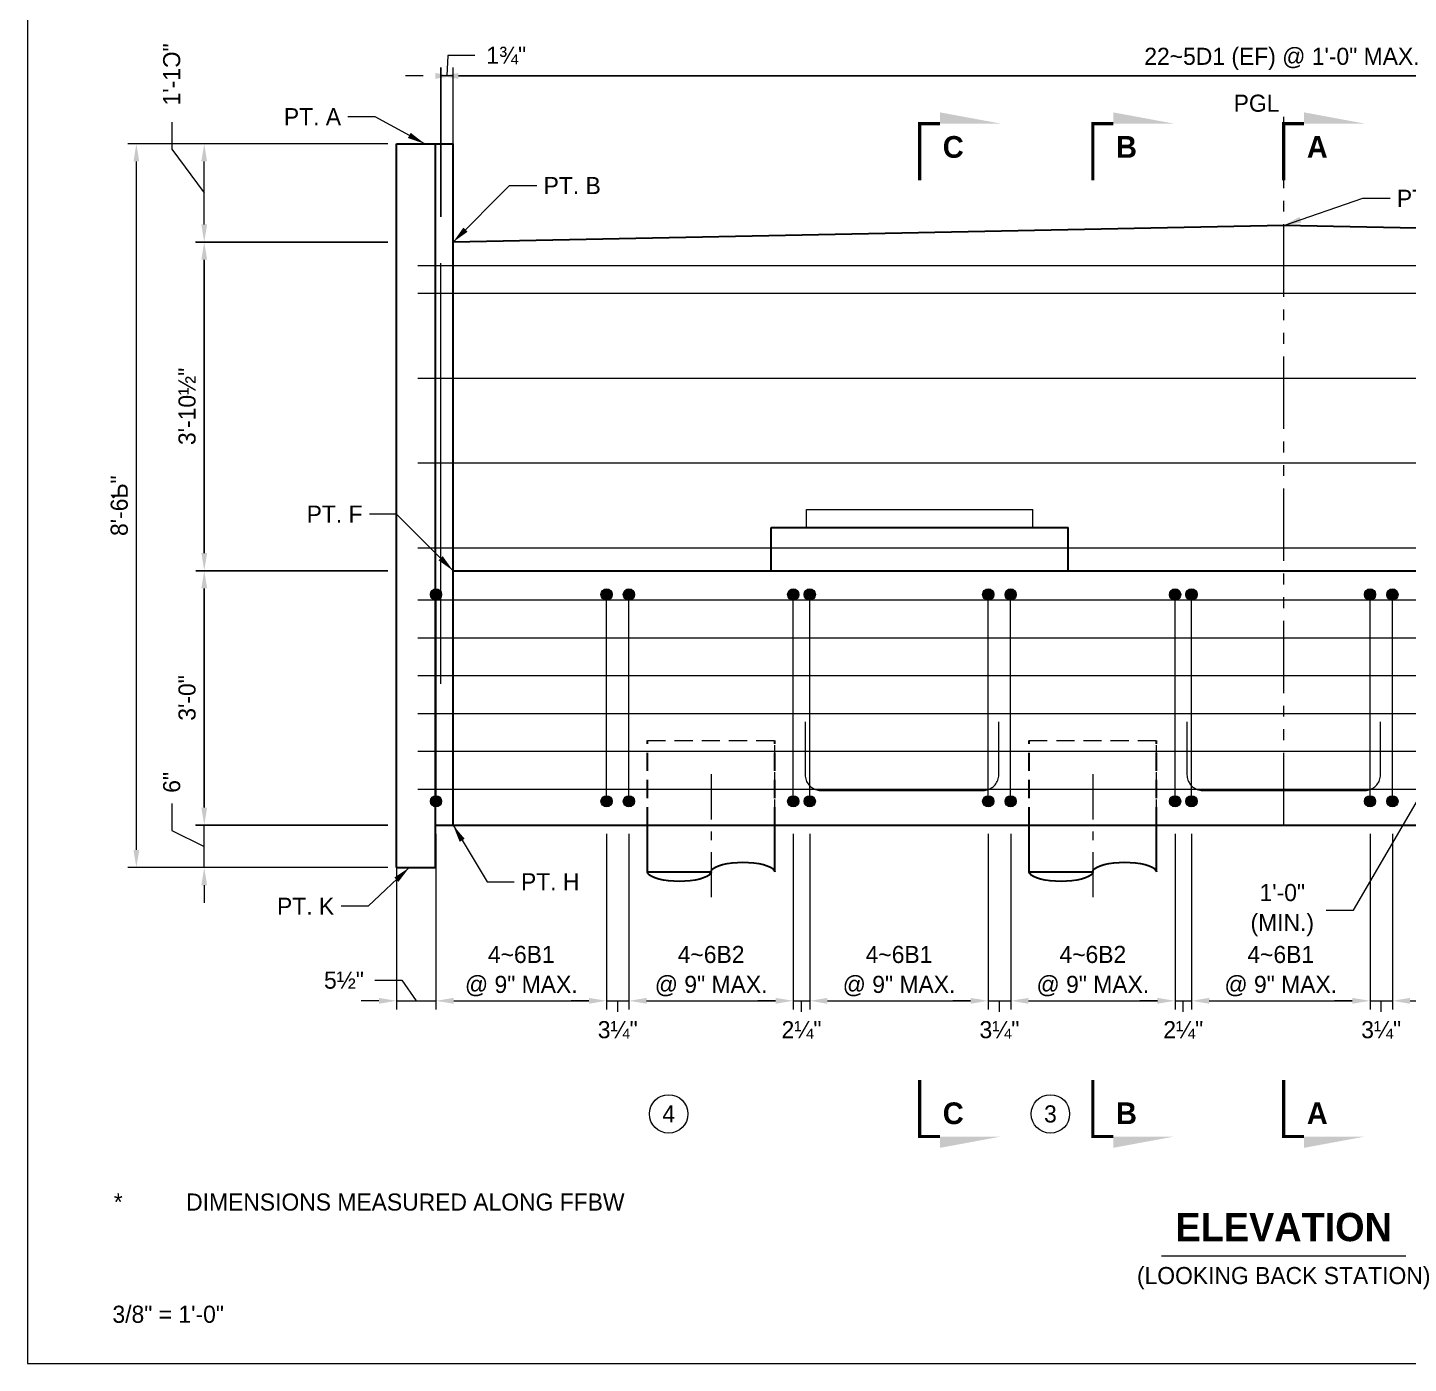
# Model space of a CAD drawing. Extents: x -1 to 861, y -26 to 2.
# Drawn here: x -1 to 15.28, y -25.67 to -9.92 of the extents above; entities that cross this region are included whole.
import ezdxf
from ezdxf.enums import TextEntityAlignment as Align

# ---------------------------------------------------------------- set-up
doc = ezdxf.new("R2010")
doc.units = 21
doc.header["$MEASUREMENT"] = 0
for name, pattern in [('DGN2', [0.12, 0.08, -0.04]), ('DGN4', [0.336, 0.2, -0.053, 0.03, -0.053]), ('DGN6', [0.584, 0.32, -0.056, 0.048, -0.056, 0.048, -0.056])]:
    doc.linetypes.add(name, pattern=pattern)
for name, color, linetype, lineweight in [('BaseLineSurveyPGL', 1, 'DGN6', 9), ('BearingPadMisc', 5, 'Continuous', 15), ('Border', 7, 'Continuous', 15), ('CL_Minor', 7, 'DGN4', 9), ('Dimension', 7, 'Continuous', 9), ('Leader', 7, 'Continuous', 9), ('PileConc', 3, 'Continuous', 30), ('PileConc_h', 3, 'DGN2', 20), ('Rebar', 2, 'Continuous', 15), ('SubStrConc', 3, 'Continuous', 30), ('SubStrConc2', 3, 'Continuous', 30), ('SubStrConc2_h', 3, 'DGN2', 30), ('SubStrConc_h', 3, 'DGN2', 30), ('Symbols', 7, 'Continuous', 15), ('TextStructures', 7, 'Continuous', 9)]:
    doc.layers.add(name, color=color, linetype=linetype, lineweight=lineweight)
doc.styles.add('FDOT Bold (Large)', font='FDOTBold.ttf')
doc.styles.add('FDOT Structures', font='FDOT.ttf')
doc.styles.add('FDOT Structures Annotation', font='FDOT.ttf')
doc.styles.add('FDOT Structures Views_SectionArrow', font='FDOTBold.ttf')
doc.dimstyles.new('FDOT Structures Note-Arrow 3-8', dxfattribs={"dimtxt": 0.2016, "dimasz": 0.208267, "dimexe": 0.1008, "dimexo": 0.1008, "dimgap": 0.1008, "dimtad": 1, "dimdec": 3, "dimlfac": 12, "dimzin": 15, "dimlunit": 4, "dimtxsty": 'FDOT Structures Annotation', "dimcen": 2.5, "dimclrd": 256, "dimclre": 256, "dimclrt": 256, "dimazin": 3, "dimtfac": 0.7, "dimtmove": 0, "dimatfit": 1, "dimtfill": 1, "dimfrac": 1, "dimlwd": -1, "dimlwe": -1})

# ---------------------------------------------------------------- blocks, each defined once
blk = doc.blocks.new('_CLOSEDFILLED')
at = {"layer": 'Dimension'}
blk.add_solid([(-1, 0.164), (0, 0), (-1, -0.164)], dxfattribs=at)
blk = doc.blocks.new('*D18')
at = {"layer": 'Dimension'}
for p, q in [((1.082, -19.115), (1.082, -18.906)), ((3.248, -19.323), (0.981, -19.323)), ((1.082, -19.823), (1.082, -19.323)), ((3.248, -19.823), (0.981, -19.823)), ((1.082, -20.031), (1.082, -20.239))]:
    blk.add_line(p, q, dxfattribs=at)
at = {"layer": 'Dimension', "xscale": 0.20826666666666666, "yscale": 0.20826666666666666}
for p, rotation in [((1.082, -19.323), -90.00000000000001), ((1.082, -19.823), 90)]:
    blk.add_blockref('_CLOSEDFILLED', p, dxfattribs=dict(at, rotation=rotation))
blk = doc.blocks.new('*D21')
at = {"layer": 'Dimension'}
for p, q in [((3.248, -11.291), (0.981, -11.291)), ((1.082, -12.241), (1.082, -11.5)), ((3.248, -12.45), (0.981, -12.45))]:
    blk.add_line(p, q, dxfattribs=at)
at = {"layer": 'Dimension', "xscale": 0.20826666666666666, "yscale": 0.20826666666666666}
for p, rotation in [((1.082, -11.291), 90), ((1.082, -12.45), -90.00000000000001)]:
    blk.add_blockref('_CLOSEDFILLED', p, dxfattribs=dict(at, rotation=rotation))
blk = doc.blocks.new('*D22')
at = {"layer": 'Dimension'}
for p, q in [((3.248, -11.291), (0.181, -11.291)), ((0.282, -19.615), (0.282, -11.5)), ((3.248, -19.823), (0.181, -19.823))]:
    blk.add_line(p, q, dxfattribs=at)
at = {"layer": 'Dimension', "xscale": 0.20826666666666666, "yscale": 0.20826666666666666}
for p, rotation in [((0.282, -11.291), 90), ((0.282, -19.823), -90.00000000000001)]:
    blk.add_blockref('_CLOSEDFILLED', p, dxfattribs=dict(at, rotation=rotation))
at = {"layer": 'Dimension', "insert": (0.081, -15.557), "char_height": 0.2016, "attachment_point": 5, "rotation": 90, "style": 'FDOT Structures Annotation', "bg_fill": 3, "box_fill_scale": 1.1, "bg_fill_color": 1}
blk.add_mtext('8\'-6Ƅ"', dxfattribs=at)
blk = doc.blocks.new('*D23')
at = {"layer": 'Dimension'}
for p, q in [((3.349, -19.424), (3.349, -21.494)), ((3.814, -19.424), (3.814, -21.494)), ((3.141, -21.393), (2.932, -21.393)), ((3.349, -21.393), (3.814, -21.393)), ((4.023, -21.393), (4.231, -21.393))]:
    blk.add_line(p, q, dxfattribs=at)
at = {"layer": 'Dimension', "xscale": 0.20826666666666666, "yscale": 0.20826666666666666}
blk.add_blockref('_CLOSEDFILLED', (3.349, -21.393), dxfattribs=at)
at = {"layer": 'Dimension', "xscale": 0.20826666666666666, "yscale": 0.20826666666666666, "rotation": 180}
blk.add_blockref('_CLOSEDFILLED', (3.814, -21.393), dxfattribs=at)
blk = doc.blocks.new('*D24')
at = {"layer": 'Dimension'}
for p, q in [((3.814, -19.424), (3.814, -21.494)), ((5.825, -19.424), (5.825, -21.494)), ((4.023, -21.393), (5.616, -21.393))]:
    blk.add_line(p, q, dxfattribs=at)
at = {"layer": 'Dimension', "xscale": 0.20826666666666666, "yscale": 0.20826666666666666, "rotation": 180}
blk.add_blockref('_CLOSEDFILLED', (3.814, -21.393), dxfattribs=at)
at = {"layer": 'Dimension', "xscale": 0.20826666666666666, "yscale": 0.20826666666666666}
blk.add_blockref('_CLOSEDFILLED', (5.825, -21.393), dxfattribs=at)
blk = doc.blocks.new('*D25')
at = {"layer": 'Dimension'}
for p, q in [((5.825, -19.424), (5.825, -21.494)), ((6.089, -19.424), (6.089, -21.494)), ((5.616, -21.393), (5.408, -21.393)), ((5.825, -21.393), (6.089, -21.393)), ((6.297, -21.393), (6.505, -21.393))]:
    blk.add_line(p, q, dxfattribs=at)
at = {"layer": 'Dimension', "xscale": 0.20826666666666666, "yscale": 0.20826666666666666}
blk.add_blockref('_CLOSEDFILLED', (5.825, -21.393), dxfattribs=at)
at = {"layer": 'Dimension', "xscale": 0.20826666666666666, "yscale": 0.20826666666666666, "rotation": 180}
blk.add_blockref('_CLOSEDFILLED', (6.089, -21.393), dxfattribs=at)
blk = doc.blocks.new('*D26')
at = {"layer": 'Dimension'}
for p, q in [((6.089, -19.424), (6.089, -21.494)), ((8.026, -19.424), (8.026, -21.494)), ((6.297, -21.393), (7.818, -21.393))]:
    blk.add_line(p, q, dxfattribs=at)
at = {"layer": 'Dimension', "xscale": 0.20826666666666666, "yscale": 0.20826666666666666, "rotation": 180}
blk.add_blockref('_CLOSEDFILLED', (6.089, -21.393), dxfattribs=at)
at = {"layer": 'Dimension', "xscale": 0.20826666666666666, "yscale": 0.20826666666666666}
blk.add_blockref('_CLOSEDFILLED', (8.026, -21.393), dxfattribs=at)
blk = doc.blocks.new('*D27')
at = {"layer": 'Dimension'}
for p, q in [((8.026, -19.424), (8.026, -21.494)), ((8.221, -19.424), (8.221, -21.494)), ((7.818, -21.393), (7.61, -21.393)), ((8.026, -21.393), (8.221, -21.393)), ((8.429, -21.393), (8.637, -21.393))]:
    blk.add_line(p, q, dxfattribs=at)
at = {"layer": 'Dimension', "xscale": 0.20826666666666666, "yscale": 0.20826666666666666}
blk.add_blockref('_CLOSEDFILLED', (8.026, -21.393), dxfattribs=at)
at = {"layer": 'Dimension', "xscale": 0.20826666666666666, "yscale": 0.20826666666666666, "rotation": 180}
blk.add_blockref('_CLOSEDFILLED', (8.221, -21.393), dxfattribs=at)
blk = doc.blocks.new('*D28')
at = {"layer": 'Dimension'}
for p, q in [((8.221, -19.424), (8.221, -21.494)), ((10.325, -19.424), (10.325, -21.494)), ((8.429, -21.393), (10.116, -21.393))]:
    blk.add_line(p, q, dxfattribs=at)
at = {"layer": 'Dimension', "xscale": 0.20826666666666666, "yscale": 0.20826666666666666, "rotation": 180}
blk.add_blockref('_CLOSEDFILLED', (8.221, -21.393), dxfattribs=at)
at = {"layer": 'Dimension', "xscale": 0.20826666666666666, "yscale": 0.20826666666666666}
blk.add_blockref('_CLOSEDFILLED', (10.325, -21.393), dxfattribs=at)
blk = doc.blocks.new('*D29')
at = {"layer": 'Dimension'}
for p, q in [((10.325, -19.424), (10.325, -21.494)), ((10.589, -19.424), (10.589, -21.494)), ((10.116, -21.393), (9.908, -21.393)), ((10.325, -21.393), (10.589, -21.393)), ((10.797, -21.393), (11.005, -21.393))]:
    blk.add_line(p, q, dxfattribs=at)
at = {"layer": 'Dimension', "xscale": 0.20826666666666666, "yscale": 0.20826666666666666}
blk.add_blockref('_CLOSEDFILLED', (10.325, -21.393), dxfattribs=at)
at = {"layer": 'Dimension', "xscale": 0.20826666666666666, "yscale": 0.20826666666666666, "rotation": 180}
blk.add_blockref('_CLOSEDFILLED', (10.589, -21.393), dxfattribs=at)
blk = doc.blocks.new('*D30')
at = {"layer": 'Dimension'}
for p, q in [((10.589, -19.424), (10.589, -21.494)), ((12.526, -19.424), (12.526, -21.494)), ((10.797, -21.393), (12.318, -21.393))]:
    blk.add_line(p, q, dxfattribs=at)
at = {"layer": 'Dimension', "xscale": 0.20826666666666666, "yscale": 0.20826666666666666, "rotation": 180}
blk.add_blockref('_CLOSEDFILLED', (10.589, -21.393), dxfattribs=at)
at = {"layer": 'Dimension', "xscale": 0.20826666666666666, "yscale": 0.20826666666666666}
blk.add_blockref('_CLOSEDFILLED', (12.526, -21.393), dxfattribs=at)
blk = doc.blocks.new('*D31')
at = {"layer": 'Dimension'}
for p, q in [((12.526, -19.424), (12.526, -21.494)), ((12.721, -19.424), (12.721, -21.494)), ((12.318, -21.393), (12.11, -21.393)), ((12.526, -21.393), (12.721, -21.393)), ((12.929, -21.393), (13.137, -21.393))]:
    blk.add_line(p, q, dxfattribs=at)
at = {"layer": 'Dimension', "xscale": 0.20826666666666666, "yscale": 0.20826666666666666}
blk.add_blockref('_CLOSEDFILLED', (12.526, -21.393), dxfattribs=at)
at = {"layer": 'Dimension', "xscale": 0.20826666666666666, "yscale": 0.20826666666666666, "rotation": 180}
blk.add_blockref('_CLOSEDFILLED', (12.721, -21.393), dxfattribs=at)
blk = doc.blocks.new('*D32')
at = {"layer": 'Dimension'}
for p, q in [((12.721, -19.424), (12.721, -21.494)), ((14.825, -19.424), (14.825, -21.494)), ((12.929, -21.393), (14.616, -21.393))]:
    blk.add_line(p, q, dxfattribs=at)
at = {"layer": 'Dimension', "xscale": 0.20826666666666666, "yscale": 0.20826666666666666, "rotation": 180}
blk.add_blockref('_CLOSEDFILLED', (12.721, -21.393), dxfattribs=at)
at = {"layer": 'Dimension', "xscale": 0.20826666666666666, "yscale": 0.20826666666666666}
blk.add_blockref('_CLOSEDFILLED', (14.825, -21.393), dxfattribs=at)
blk = doc.blocks.new('*D33')
at = {"layer": 'Dimension'}
for p, q in [((14.825, -19.424), (14.825, -21.494)), ((15.089, -19.424), (15.089, -21.494)), ((14.616, -21.393), (14.408, -21.393)), ((14.825, -21.393), (15.089, -21.393)), ((15.297, -21.393), (15.505, -21.393))]:
    blk.add_line(p, q, dxfattribs=at)
at = {"layer": 'Dimension', "xscale": 0.20826666666666666, "yscale": 0.20826666666666666}
blk.add_blockref('_CLOSEDFILLED', (14.825, -21.393), dxfattribs=at)
at = {"layer": 'Dimension', "xscale": 0.20826666666666666, "yscale": 0.20826666666666666, "rotation": 180}
blk.add_blockref('_CLOSEDFILLED', (15.089, -21.393), dxfattribs=at)
blk = doc.blocks.new('*D34')
at = {"layer": 'Dimension'}
for p, q in [((15.089, -19.424), (15.089, -21.494)), ((17.026, -19.424), (17.026, -21.494)), ((15.297, -21.393), (16.818, -21.393))]:
    blk.add_line(p, q, dxfattribs=at)
at = {"layer": 'Dimension', "xscale": 0.20826666666666666, "yscale": 0.20826666666666666, "rotation": 180}
blk.add_blockref('_CLOSEDFILLED', (15.089, -21.393), dxfattribs=at)
at = {"layer": 'Dimension', "xscale": 0.20826666666666666, "yscale": 0.20826666666666666}
blk.add_blockref('_CLOSEDFILLED', (17.026, -21.393), dxfattribs=at)
blk = doc.blocks.new('*D42')
at = {"layer": 'Dimension'}
for p, q in [((3.87, -12.153), (3.87, -10.391)), ((4.016, -12.153), (4.016, -10.391)), ((3.661, -10.491), (3.453, -10.491)), ((4.016, -10.491), (3.87, -10.491)), ((4.224, -10.491), (4.432, -10.491))]:
    blk.add_line(p, q, dxfattribs=at)
at = {"layer": 'Dimension', "xscale": 0.20826666666666666, "yscale": 0.20826666666666666}
blk.add_blockref('_CLOSEDFILLED', (4.016, -10.491), dxfattribs=at)
at = {"layer": 'Dimension', "xscale": 0.20826666666666666, "yscale": 0.20826666666666666, "rotation": 180}
blk.add_blockref('_CLOSEDFILLED', (3.87, -10.491), dxfattribs=at)

msp = doc.modelspace()

# ---------------------------------------------------------------- hatches: boundary and pattern name
at = {"layer": 'Rebar'}
h = msp.add_hatch(color=256, dxfattribs=at)
h.dxf.hatch_style = 1
edge = h.paths.add_edge_path()
edge.add_arc((3.814306, -16.603825), 0.066667, 0, 360)
h = msp.add_hatch(color=256, dxfattribs=at)
h.dxf.hatch_style = 1
edge = h.paths.add_edge_path()
edge.add_arc((5.824722, -16.603825), 0.066667, 0, 360)
h = msp.add_hatch(color=256, dxfattribs=at)
h.dxf.hatch_style = 1
edge = h.paths.add_edge_path()
edge.add_arc((6.088563, -16.604063), 0.066667, 0, 360)
h = msp.add_hatch(color=256, dxfattribs=at)
h.dxf.hatch_style = 1
edge = h.paths.add_edge_path()
edge.add_arc((8.026063, -16.604063), 0.066667, 0, 360)
h = msp.add_hatch(color=256, dxfattribs=at)
h.dxf.hatch_style = 1
edge = h.paths.add_edge_path()
edge.add_arc((8.220556, -16.603825), 0.066667, 0, 360)
h = msp.add_hatch(color=256, dxfattribs=at)
h.dxf.hatch_style = 1
edge = h.paths.add_edge_path()
edge.add_arc((10.324722, -16.603825), 0.066667, 0, 360)
h = msp.add_hatch(color=256, dxfattribs=at)
h.dxf.hatch_style = 1
edge = h.paths.add_edge_path()
edge.add_arc((10.588563, -16.604063), 0.066667, 0, 360)
h = msp.add_hatch(color=256, dxfattribs=at)
h.dxf.hatch_style = 1
edge = h.paths.add_edge_path()
edge.add_arc((12.526063, -16.604063), 0.066667, 0, 360)
h = msp.add_hatch(color=256, dxfattribs=at)
h.dxf.hatch_style = 1
edge = h.paths.add_edge_path()
edge.add_arc((12.720556, -16.603825), 0.066667, 0, 360)
h = msp.add_hatch(color=256, dxfattribs=at)
h.dxf.hatch_style = 1
edge = h.paths.add_edge_path()
edge.add_arc((14.824722, -16.603825), 0.066667, 0, 360)
h = msp.add_hatch(color=256, dxfattribs=at)
h.dxf.hatch_style = 1
edge = h.paths.add_edge_path()
edge.add_arc((15.088563, -16.604063), 0.066667, 0, 360)
h = msp.add_hatch(color=256, dxfattribs=at)
h.dxf.hatch_style = 1
edge = h.paths.add_edge_path()
edge.add_arc((3.814306, -19.041563), 0.066667, 0, 360)
h = msp.add_hatch(color=256, dxfattribs=at)
h.dxf.hatch_style = 1
edge = h.paths.add_edge_path()
edge.add_arc((5.824722, -19.041563), 0.066667, 0, 360)
h = msp.add_hatch(color=256, dxfattribs=at)
h.dxf.hatch_style = 1
edge = h.paths.add_edge_path()
edge.add_arc((6.088563, -19.041563), 0.066667, 0, 360)
h = msp.add_hatch(color=256, dxfattribs=at)
h.dxf.hatch_style = 1
edge = h.paths.add_edge_path()
edge.add_arc((8.026063, -19.041563), 0.066667, 0, 360)
h = msp.add_hatch(color=256, dxfattribs=at)
h.dxf.hatch_style = 1
edge = h.paths.add_edge_path()
edge.add_arc((8.220556, -19.041563), 0.066667, 0, 360)
h = msp.add_hatch(color=256, dxfattribs=at)
h.dxf.hatch_style = 1
edge = h.paths.add_edge_path()
edge.add_arc((10.324722, -19.041563), 0.066667, 0, 360)
h = msp.add_hatch(color=256, dxfattribs=at)
h.dxf.hatch_style = 1
edge = h.paths.add_edge_path()
edge.add_arc((10.588563, -19.041563), 0.066667, 0, 360)
h = msp.add_hatch(color=256, dxfattribs=at)
h.dxf.hatch_style = 1
edge = h.paths.add_edge_path()
edge.add_arc((12.526063, -19.041563), 0.066667, 0, 360)
h = msp.add_hatch(color=256, dxfattribs=at)
h.dxf.hatch_style = 1
edge = h.paths.add_edge_path()
edge.add_arc((12.720556, -19.041563), 0.066667, 0, 360)
h = msp.add_hatch(color=256, dxfattribs=at)
h.dxf.hatch_style = 1
edge = h.paths.add_edge_path()
edge.add_arc((14.824722, -19.041563), 0.066667, 0, 360)
h = msp.add_hatch(color=256, dxfattribs=at)
h.dxf.hatch_style = 1
edge = h.paths.add_edge_path()
edge.add_arc((15.088563, -19.041563), 0.066667, 0, 360)

# ---------------------------------------------------------------- linework, layer by layer
at = {"layer": 'BaseLineSurveyPGL', "ltscale": 2.666667}
msp.add_line((13.807287, -19.322813), (13.807287, -10.973672), dxfattribs=at)
at = {"layer": 'BearingPadMisc'}
for points in [[(8.182284, -15.814724), (8.182284, -15.601182)], [(8.182284, -15.601182), (8.182301, -15.601182)], [(8.182284, -15.601182), (8.182301, -15.601182)], [(8.182301, -15.814724), (8.182301, -15.601182)], [(8.182301, -15.601182), (10.848967, -15.601182)], [(10.848967, -15.814724), (10.848967, -15.601182)]]:
    msp.add_lwpolyline(points, dxfattribs=at)
at = {"layer": 'CL_Minor', "ltscale": 2.666667}
for p, q in [((7.057286, -18.722813), (7.057286, -20.192813)), ((11.557286, -18.722813), (11.557286, -20.192813))]:
    msp.add_line(p, q, dxfattribs=at)
at = {"layer": 'Dimension'}
for points in [[(4.27297, -10.24954), (3.95297, -10.24954), (3.942675, -10.49146)], [(0.6992, -11.034074), (0.6992, -11.354074), (1.08224, -11.870483)], [(14.308615, -20.323357), (14.628615, -20.323357), (15.507286, -18.822813)], [(0.6992, -19.065427), (0.6992, -19.385427), (1.08224, -19.572813)], [(3.09152, -21.150893), (3.41152, -21.150893), (3.581606, -21.392813)], [(5.956642, -21.523853), (5.956642, -21.392813)], [(8.123309, -21.523853), (8.123309, -21.392813)], [(10.456642, -21.523853), (10.456642, -21.392813)], [(12.623309, -21.523853), (12.623309, -21.392813)], [(14.956642, -21.523853), (14.956642, -21.392813)]]:
    msp.add_lwpolyline(points, dxfattribs=at)
at = {"layer": 'Leader'}
for points in [[(3.682281, -11.29146), (3.095615, -10.97146), (2.775615, -10.97146)], [(4.015605, -12.449505), (4.682271, -11.782839), (5.002271, -11.782839)], [(13.807287, -12.253672), (14.74062, -11.933672), (15.06062, -11.933672)], [(4.015584, -16.322813), (3.348917, -15.656147), (3.028917, -15.656147)], [(4.015584, -19.322813), (4.415584, -19.98948), (4.735584, -19.98948)], [(3.498907, -19.822813), (3.014777, -20.277877), (2.694777, -20.277877)]]:
    msp.add_lwpolyline(points, dxfattribs=at)
for points in [[(3.682281, -11.29146), (3.482823, -11.222204), (3.516066, -11.161259)], [(13.807287, -12.253672), (13.993038, -12.153291), (14.015553, -12.218961)], [(4.015605, -12.449505), (4.138327, -12.277694), (4.187416, -12.326783)], [(4.015584, -16.322813), (3.843772, -16.200091), (3.892861, -16.151002)], [(4.015584, -19.322813), (4.152501, -19.483542), (4.092971, -19.519259)], [(3.498907, -19.822813), (3.370928, -19.990746), (3.323381, -19.940162)]]:
    msp.add_solid(points, dxfattribs=at)
at = {"layer": 'PileConc'}
for points in [[(6.307272, -19.872813), (6.307272, -19.322813)], [(6.307302, -19.872813), (6.307302, -19.322813)], [(7.807302, -19.872813), (7.807302, -19.322813)], [(10.807272, -19.872813), (10.807272, -19.322813)], [(10.807302, -19.872813), (10.807302, -19.322813)], [(12.307302, -19.872813), (12.307302, -19.322813)], [(7.057286, -19.872813), (7.051589, -19.892349), (7.03467, -19.911291), (7.007045, -19.929064), (6.969551, -19.945128), (6.923329, -19.958995), (6.869782, -19.970243), (6.810539, -19.978531), (6.747398, -19.983606), (6.682278, -19.985316), (6.617159, -19.983606), (6.554018, -19.978531), (6.494775, -19.970243), (6.441228, -19.958995), (6.395006, -19.945128), (6.357512, -19.929064), (6.329886, -19.911291), (6.312968, -19.892349), (6.307271, -19.872813), (7.057286, -19.872813), (7.062983, -19.853277), (7.079902, -19.834335), (7.107528, -19.816562), (7.145021, -19.800498), (7.191244, -19.786631), (7.24479, -19.775383), (7.304034, -19.767096), (7.367175, -19.76202), (7.432294, -19.760311), (7.497413, -19.76202), (7.560554, -19.767096), (7.619798, -19.775383), (7.673344, -19.786631), (7.719567, -19.800498), (7.75706, -19.816562), (7.784686, -19.834335), (7.801604, -19.853277), (7.807302, -19.872813)], [(11.557286, -19.872813), (11.551589, -19.892349), (11.53467, -19.911291), (11.507045, -19.929064), (11.469551, -19.945128), (11.423329, -19.958995), (11.369782, -19.970243), (11.310539, -19.978531), (11.247398, -19.983606), (11.182278, -19.985316), (11.117159, -19.983606), (11.054018, -19.978531), (10.994775, -19.970243), (10.941228, -19.958995), (10.895006, -19.945128), (10.857512, -19.929064), (10.829886, -19.911291), (10.812968, -19.892349), (10.807271, -19.872813), (11.557286, -19.872813), (11.562983, -19.853277), (11.579902, -19.834335), (11.607528, -19.816562), (11.645021, -19.800498), (11.691244, -19.786631), (11.74479, -19.775383), (11.804034, -19.767096), (11.867175, -19.76202), (11.932294, -19.760311), (11.997413, -19.76202), (12.060554, -19.767096), (12.119798, -19.775383), (12.173344, -19.786631), (12.219567, -19.800498), (12.25706, -19.816562), (12.284686, -19.834335), (12.301604, -19.853277), (12.307302, -19.872813)]]:
    msp.add_lwpolyline(points, dxfattribs=at)
at = {"layer": 'PileConc_h', "ltscale": 2.666667}
for points in [[(6.307272, -18.322813), (7.807272, -18.322813)], [(6.307272, -19.322813), (6.307272, -18.322813)], [(6.307272, -18.322813), (7.807272, -18.322813)], [(6.307302, -18.322813), (7.807302, -18.322813)], [(6.307302, -19.322813), (6.307302, -18.322813)], [(6.307302, -18.322813), (7.807302, -18.322813)], [(7.807272, -19.872813), (7.807272, -18.322813)], [(7.807302, -19.322813), (7.807302, -18.322813)], [(10.807272, -18.322813), (12.307272, -18.322813)], [(10.807272, -19.322813), (10.807272, -18.322813)], [(10.807272, -18.322813), (12.307272, -18.322813)], [(10.807302, -18.322813), (12.307302, -18.322813)], [(10.807302, -19.322813), (10.807302, -18.322813)], [(10.807302, -18.322813), (12.307302, -18.322813)], [(12.307272, -19.872813), (12.307272, -18.322813)], [(12.307302, -19.322813), (12.307302, -18.322813)]]:
    msp.add_lwpolyline(points, dxfattribs=at)
at = {"layer": 'Rebar'}
for p, q in [((3.814306, -19.041563), (3.814306, -16.603825)), ((5.824722, -19.041563), (5.824722, -16.603825)), ((6.088563, -19.041563), (6.088563, -16.604063)), ((8.026063, -19.041563), (8.026063, -16.604063)), ((8.220556, -19.041563), (8.220556, -16.603825)), ((10.324722, -19.041563), (10.324722, -16.603825)), ((10.588563, -19.041563), (10.588563, -16.604063)), ((12.526063, -19.041563), (12.526063, -16.604063)), ((12.720556, -19.041563), (12.720556, -16.603825)), ((14.824722, -19.041563), (14.824722, -16.603825)), ((15.088563, -19.041563), (15.088563, -16.604063))]:
    msp.add_line(p, q, dxfattribs=at)
for points in [[(3.598931, -12.725338), (24.015598, -12.725338)], [(3.869766, -17.656146), (3.869766, -12.699248)], [(3.598931, -13.051979), (24.015598, -13.051979)], [(3.598931, -14.051979), (24.015598, -14.051979)], [(3.598931, -15.051979), (24.015598, -15.051979)], [(3.598931, -16.051979), (24.015598, -16.051979)], [(3.598979, -16.667031), (24.015646, -16.667031)], [(3.598982, -17.113028), (24.015649, -17.113028)], [(3.598982, -17.559025), (24.015649, -17.559025)], [(3.598982, -18.005021), (24.015649, -18.005021)], [(8.166671, -18.105348), (8.166671, -18.730348), (8.167364, -18.746236), (8.16944, -18.762003), (8.172882, -18.777529), (8.177664, -18.792696), (8.18375, -18.807388), (8.191093, -18.821494), (8.199638, -18.834907), (8.209319, -18.847523), (8.220063, -18.859248), (8.231788, -18.869992), (8.244404, -18.879673), (8.257817, -18.888218), (8.271923, -18.895561), (8.286615, -18.901647), (8.301782, -18.906429), (8.317308, -18.909871), (8.333075, -18.911947), (8.348963, -18.91264), (10.26563, -18.91264), (10.281517, -18.911947), (10.297284, -18.909871), (10.31281, -18.906429), (10.327977, -18.901647), (10.34267, -18.895561), (10.356776, -18.888218), (10.370188, -18.879673), (10.382805, -18.869992), (10.39453, -18.859248), (10.405273, -18.847523), (10.414955, -18.834907), (10.423499, -18.821494), (10.430842, -18.807388), (10.436928, -18.792696), (10.44171, -18.777529), (10.445152, -18.762003), (10.447228, -18.746236), (10.447922, -18.730348), (10.447921, -18.730348), (10.447921, -18.105348)], [(12.666671, -18.105348), (12.666671, -18.730348), (12.667364, -18.746236), (12.66944, -18.762003), (12.672882, -18.777529), (12.677664, -18.792696), (12.68375, -18.807388), (12.691093, -18.821494), (12.699638, -18.834907), (12.709319, -18.847523), (12.720063, -18.859248), (12.731788, -18.869992), (12.744404, -18.879673), (12.757817, -18.888218), (12.771923, -18.895561), (12.786615, -18.901647), (12.801782, -18.906429), (12.817308, -18.909871), (12.833075, -18.911947), (12.848963, -18.91264), (14.76563, -18.91264), (14.781517, -18.911947), (14.797284, -18.909871), (14.81281, -18.906429), (14.827977, -18.901647), (14.84267, -18.895561), (14.856776, -18.888218), (14.870188, -18.879673), (14.882805, -18.869992), (14.89453, -18.859248), (14.905273, -18.847523), (14.914955, -18.834907), (14.923499, -18.821494), (14.930842, -18.807388), (14.936928, -18.792696), (14.94171, -18.777529), (14.945152, -18.762003), (14.947228, -18.746236), (14.947922, -18.730348), (14.947921, -18.730348), (14.947921, -18.105348)], [(3.598982, -18.451018), (24.015649, -18.451018)], [(3.598982, -18.897015), (24.015648, -18.897015)]]:
    msp.add_lwpolyline(points, dxfattribs=at)
for centre in [(3.814306, -16.603825), (5.824722, -16.603825), (6.088563, -16.604063), (8.026063, -16.604063), (8.220556, -16.603825), (10.324722, -16.603825), (10.588563, -16.604063), (12.526063, -16.604063), (12.720556, -16.603825), (14.824722, -16.603825), (15.088563, -16.604063), (3.814306, -19.041563), (5.824722, -19.041563), (6.088563, -19.041563), (8.026063, -19.041563), (8.220556, -19.041563), (10.324722, -19.041563), (10.588563, -19.041563), (12.526063, -19.041563), (12.720556, -19.041563), (14.824722, -19.041563), (15.088563, -19.041563)]:
    msp.add_circle(centre, 0.066667, dxfattribs=at)
at = {"layer": 'SubStrConc'}
for points in [[(13.807251, -12.253672), (4.015656, -12.449504)], [(13.807272, -12.253672), (4.015656, -12.449504)], [(13.807251, -12.253672), (13.807272, -12.253672)], [(13.807261, -12.253672), (13.807251, -12.253672)], [(23.598938, -12.449505), (13.807272, -12.253672)], [(4.015656, -16.322813), (23.59899, -16.322813)], [(4.015656, -19.322813), (23.59899, -19.322813)]]:
    msp.add_lwpolyline(points, dxfattribs=at)
at = {"layer": 'SubStrConc2'}
for points in [[(3.348907, -19.822813), (3.348907, -11.29146)], [(3.348907, -11.29146), (3.34899, -11.29146)], [(3.348907, -11.29146), (3.34899, -11.29146)], [(3.34899, -19.822813), (3.34899, -11.29146)], [(3.34899, -11.29146), (4.015656, -11.29146)], [(4.015656, -19.322813), (4.015656, -11.29146)], [(7.765605, -16.322813), (7.765605, -15.814724)], [(7.765605, -15.814724), (7.765656, -15.814724)], [(7.765605, -15.814724), (7.765656, -15.814724)], [(7.765656, -16.322813), (7.765656, -15.814724)], [(7.765656, -15.814724), (11.265656, -15.814724)], [(11.265656, -16.322813), (11.265656, -15.814724)], [(4.015656, -19.322813), (4.015656, -16.322813)], [(7.765656, -16.322813), (11.265656, -16.322813)], [(3.807323, -19.822813), (3.807323, -19.322813)], [(3.807323, -19.322813), (4.015584, -19.322813)], [(3.807323, -19.322813), (4.015656, -19.322813)], [(3.348907, -19.822813), (3.34899, -19.822813)], [(3.348907, -19.822813), (3.34899, -19.822813)], [(3.34899, -19.822813), (3.807323, -19.822813)]]:
    msp.add_lwpolyline(points, dxfattribs=at)
at = {"layer": 'SubStrConc2_h', "ltscale": 2.666667}
for points in [[(3.807241, -19.822813), (3.807241, -11.29146)], [(3.807251, -19.322813), (3.807251, -11.29146)]]:
    msp.add_lwpolyline(points, dxfattribs=at)
at = {"layer": 'SubStrConc_h', "ltscale": 2.666667}
for points in [[(6.307272, -19.322813), (6.307272, -18.322813)], [(6.307302, -19.322813), (6.307302, -18.322813)], [(7.807272, -19.322813), (7.807272, -18.322813)], [(7.807302, -19.322813), (7.807302, -18.322813)], [(10.807272, -19.322813), (10.807272, -18.322813)], [(10.807302, -19.322813), (10.807302, -18.322813)], [(12.307272, -19.322813), (12.307272, -18.322813)], [(12.307302, -19.322813), (12.307302, -18.322813)]]:
    msp.add_lwpolyline(points, dxfattribs=at)
at = {"layer": 'Symbols', "const_width": 0.037333}
for points in [[(9.51563, -22.326147), (9.51563, -22.992813), (9.75563, -22.992813)], [(11.557287, -22.326147), (11.557287, -22.992813), (11.797287, -22.992813)], [(13.807287, -22.326147), (13.807287, -22.992813), (14.047287, -22.992813)]]:
    msp.add_lwpolyline(points, dxfattribs=at)
at = {"layer": 'Symbols'}
for centre in [(6.557286, -22.726147), (11.057286, -22.726147)]:
    msp.add_circle(centre, 0.226667, dxfattribs=at)
for points in [[(9.75563, -22.992813), (10.47563, -22.992813), (9.75563, -23.126147)], [(11.797287, -22.992813), (12.517287, -22.992813), (11.797287, -23.126147)], [(14.047287, -22.992813), (14.767287, -22.992813), (14.047287, -23.126147)]]:
    msp.add_solid(points, dxfattribs=at)
at = {"layer": 'TextStructures'}
msp.add_line((12.367556, -24.399482), (15.247018, -24.399482), dxfattribs=at)

# ---------------------------------------------------------------- texts
at = {"layer": 'Border', "style": 'FDOT Structures'}
msp.add_text('3/8" = 1\'-0"', height=0.2016, dxfattribs=at).set_placement((0, -24.986667), align=Align.TOP_LEFT)
at = {"layer": 'Dimension', "char_height": 0.2016, "attachment_point": 5, "rotation": 90, "line_spacing_factor": 1.05, "style": 'FDOT Structures Annotation', "bg_fill": 3, "box_fill_scale": 1.1, "bg_fill_color": 0}
for s, insert in [('1\'-1Ɔ"', (0.6992, -10.47292)), ('6"', (0.6992, -18.817862))]:
    msp.add_mtext(s, dxfattribs=dict(at, insert=insert))
at = {"layer": 'Dimension', "char_height": 0.2016, "attachment_point": 5, "line_spacing_factor": 1.05, "style": 'FDOT Structures Annotation', "bg_fill": 3, "box_fill_scale": 1.1, "bg_fill_color": 0}
for s, insert in [('3¼"', (5.956642, -21.735533)), ('2¼"', (8.123309, -21.735533)), ('3¼"', (10.456642, -21.735533)), ('2¼"', (12.623309, -21.735533)), ('3¼"', (14.956642, -21.735533))]:
    msp.add_mtext(s, dxfattribs=dict(at, insert=insert))
at = {"layer": 'TextStructures', "style": 'FDOT Structures'}
msp.add_text('PGL', height=0.2016, dxfattribs=at).set_placement((13.756887, -10.973672), align=Align.BOTTOM_RIGHT)
for s, p in [('PT. A', (2.694975, -10.97146)), ('PT. F', (2.948277, -15.656147)), ('PT. K', (2.614137, -20.277877))]:
    msp.add_text(s, height=0.2016, dxfattribs=at).set_placement(p, align=Align.MIDDLE_RIGHT)
for s, p in [('PT. B', (5.082911, -11.782839)), ('PT. C', (15.14126, -11.933672)), ('PT. H', (4.816224, -19.98948))]:
    msp.add_text(s, height=0.2016, dxfattribs=at).set_placement(p, align=Align.MIDDLE_LEFT)
at = {"layer": 'TextStructures'}
for s, height, style, p in [('C', 0.256, 'FDOT Structures Views_SectionArrow', (9.91163, -22.71868)), ('3', 0.2016, 'FDOT Structures', (11.057286, -22.726147)), ('B', 0.256, 'FDOT Structures Views_SectionArrow', (11.953287, -22.71868)), ('A', 0.256, 'FDOT Structures Views_SectionArrow', (14.203287, -22.71868)), ('4', 0.2016, 'FDOT Structures', (6.557286, -22.726147))]:
    msp.add_text(s, height=height, dxfattribs=dict(at, style=style)).set_placement(p, align=Align.MIDDLE_CENTER)
at = {"layer": 'TextStructures', "style": 'FDOT Structures'}
for s, p in [('*', (0.015573, -23.926147)), ('DIMENSIONS MEASURED ALONG FFBW', (0.868907, -23.926147))]:
    msp.add_text(s, height=0.2016, dxfattribs=at).set_placement(p, align=Align.BOTTOM_LEFT)
at = {"layer": 'TextStructures'}
for s, height, style, p in [('ELEVATION', 0.333344, 'FDOT Bold (Large)', (13.807287, -24.326147)), ('(LOOKING BACK STATION)', 0.2016, 'FDOT Structures', (13.807287, -24.792602))]:
    msp.add_text(s, height=height, dxfattribs=dict(at, style=style)).set_placement(p, align=Align.BOTTOM_CENTER)

# ---------------------------------------------------------------- dimensions: what is measured, and where the dimension line sits
at = {"layer": 'Dimension'}
for base, p1, p2, picture, middle in [((4.015584, -10.49146), (4.015584, -12.253672), (3.869766, -12.253672), '*D42', (3.942675, -10.49146)), ((3.814306, -21.392813), (3.814306, -19.322813), (5.824722, -19.322813), '*D24', (4.819514, -21.392813)), ((6.088563, -21.392813), (6.088563, -19.322813), (8.026063, -19.322813), '*D26', (7.057313, -21.392813)), ((8.220556, -21.392813), (8.220556, -19.322813), (10.324722, -19.322813), '*D28', (9.272639, -21.392813)), ((10.588563, -21.392813), (10.588563, -19.322813), (12.526063, -19.322813), '*D30', (11.557313, -21.392813)), ((12.720556, -21.392813), (12.720556, -19.322813), (14.824722, -19.322813), '*D32', (13.772639, -21.392813)), ((15.088563, -21.392813), (15.088563, -19.322813), (17.026063, -19.322813), '*D34', (16.057313, -21.392813))]:
    dim = msp.add_linear_dim(base=base, p1=p1, p2=p2, text=' ', dimstyle='FDOT Structures Note-Arrow 3-8', dxfattribs=at)
    dim.commit()
    dim.dimension.update_dxf_attribs({"geometry": picture, "text_midpoint": middle})
dim = msp.add_linear_dim(base=(1.08224, -19.822813), p1=(3.348907, -19.822813), p2=(3.348907, -19.322813), angle=90, text=' ', dimstyle='FDOT Structures Note-Arrow 3-8', dxfattribs=at)
dim.commit()
dim.dimension.update_dxf_attribs({"geometry": '*D18', "text_midpoint": (1.08224, -19.572813)})

# ---------------------------------------------------------------- next in the draw order: texts
at = {"layer": 'Dimension', "char_height": 0.2016, "attachment_point": 5, "line_spacing_factor": 1.05, "style": 'FDOT Structures Annotation', "bg_fill": 3, "box_fill_scale": 1.1, "bg_fill_color": 0}
for s, insert in [('1¾"', (4.641999, -10.24954)), ('1\'-0"\\P(MIN.)', (13.790503, -20.323357))]:
    msp.add_mtext(s, dxfattribs=dict(at, insert=insert))

# ---------------------------------------------------------------- next in the draw order: dimensions: what is measured, and where the dimension line sits
at = {"layer": 'Dimension'}
msp.add_linear_dim(base=(1.08224, -19.322813), p1=(3.348907, -19.322813), p2=(3.348907, -16.322813), angle=90, text='3\'-0"', dimstyle='FDOT Structures Note-Arrow 3-8', dxfattribs=at).render()

# ---------------------------------------------------------------- next in the draw order: dimensions: what is measured, and where the dimension line sits
msp.add_linear_dim(base=(3.869766, -10.49146), p1=(3.869766, -12.253672), p2=(23.703099, -12.253672), text='22~5D1 (EF) @ 1\'-0" MAX.', dimstyle='FDOT Structures Note-Arrow 3-8', dxfattribs=at).render()
msp.add_linear_dim(base=(1.08224, -16.322813), p1=(3.348907, -16.322813), p2=(3.348907, -12.449505), angle=90, text='3\'-10½"', dimstyle='FDOT Structures Note-Arrow 3-8', dxfattribs=at).render()

# ---------------------------------------------------------------- next in the draw order: linework, layer by layer
at = {"layer": 'Symbols', "const_width": 0.037333}
for points in [[(9.51563, -11.720339), (9.51563, -11.053672), (9.75563, -11.053672)], [(11.557287, -11.720339), (11.557287, -11.053672), (11.797287, -11.053672)], [(13.807287, -11.720339), (13.807287, -11.053672), (14.047287, -11.053672)]]:
    msp.add_lwpolyline(points, dxfattribs=at)
at = {"layer": 'Symbols'}
for points in [[(9.75563, -11.053672), (10.47563, -11.053672), (9.75563, -10.920339)], [(11.797287, -11.053672), (12.517287, -11.053672), (11.797287, -10.920339)], [(14.047287, -11.053672), (14.767287, -11.053672), (14.047287, -10.920339)]]:
    msp.add_solid(points, dxfattribs=at)

# ---------------------------------------------------------------- next in the draw order: texts
at = {"layer": 'TextStructures', "style": 'FDOT Structures Views_SectionArrow'}
for s, p in [('C', (9.91163, -11.327806)), ('B', (11.953287, -11.327806)), ('A', (14.203287, -11.327806))]:
    msp.add_text(s, height=0.256, dxfattribs=at).set_placement(p, align=Align.MIDDLE_CENTER)

# ---------------------------------------------------------------- next in the draw order: dimensions: what is measured, and where the dimension line sits
at = {"layer": 'Dimension'}
dim = msp.add_linear_dim(base=(1.08224, -12.449505), p1=(3.348907, -12.449505), p2=(3.348907, -11.29146), angle=90, text=' ', dimstyle='FDOT Structures Note-Arrow 3-8', dxfattribs=at)
dim.commit()
dim.dimension.update_dxf_attribs({"geometry": '*D21', "text_midpoint": (1.08224, -11.870483)})

# ---------------------------------------------------------------- next in the draw order: dimensions: what is measured, and where the dimension line sits
dim = msp.add_linear_dim(base=(0.28224, -19.822813), p1=(3.348907, -19.822813), p2=(3.348907, -11.29146), angle=90, text='8\'-6Ƅ"', dimstyle='FDOT Structures Note-Arrow 3-8', dxfattribs=at)
dim.commit()
dim.dimension.update_dxf_attribs({"geometry": '*D22', "text_midpoint": (0.08064, -15.557137)})

# ---------------------------------------------------------------- next in the draw order: dimensions: what is measured, and where the dimension line sits
dim = msp.add_linear_dim(base=(3.348907, -21.392813), p1=(3.348907, -19.322813), p2=(3.814306, -19.322813), text=' ', dimstyle='FDOT Structures Note-Arrow 3-8', dxfattribs=at)
dim.commit()
dim.dimension.update_dxf_attribs({"geometry": '*D23', "text_midpoint": (3.581606, -21.392813)})

# ---------------------------------------------------------------- next in the draw order: texts
at = {"layer": 'Dimension', "char_height": 0.2016, "attachment_point": 5, "line_spacing_factor": 1.05, "style": 'FDOT Structures Annotation', "bg_fill": 3, "box_fill_scale": 1.1, "bg_fill_color": 0}
for s, insert in [('4~6B1\\P@ 9" MAX.', (4.819514, -21.043037)), ('5½"', (2.729346, -21.150893))]:
    msp.add_mtext(s, dxfattribs=dict(at, insert=insert))

# ---------------------------------------------------------------- next in the draw order: dimensions: what is measured, and where the dimension line sits
at = {"layer": 'Dimension'}
dim = msp.add_linear_dim(base=(5.824722, -21.392813), p1=(5.824722, -19.322813), p2=(6.088563, -19.322813), text=' ', dimstyle='FDOT Structures Note-Arrow 3-8', dxfattribs=at)
dim.commit()
dim.dimension.update_dxf_attribs({"geometry": '*D25', "text_midpoint": (5.956642, -21.392813)})

# ---------------------------------------------------------------- next in the draw order: texts
at = {"layer": 'Dimension', "insert": (7.057313, -21.043037), "char_height": 0.2016, "attachment_point": 5, "line_spacing_factor": 1.05, "style": 'FDOT Structures Annotation', "bg_fill": 3, "box_fill_scale": 1.1, "bg_fill_color": 0}
msp.add_mtext('4~6B2\\P@ 9" MAX.', dxfattribs=at)

# ---------------------------------------------------------------- next in the draw order: dimensions: what is measured, and where the dimension line sits
at = {"layer": 'Dimension'}
dim = msp.add_linear_dim(base=(8.026063, -21.392813), p1=(8.026063, -19.322813), p2=(8.220556, -19.322813), text=' ', dimstyle='FDOT Structures Note-Arrow 3-8', dxfattribs=at)
dim.commit()
dim.dimension.update_dxf_attribs({"geometry": '*D27', "text_midpoint": (8.123309, -21.392813)})

# ---------------------------------------------------------------- next in the draw order: texts
at = {"layer": 'Dimension', "insert": (9.272639, -21.043037), "char_height": 0.2016, "attachment_point": 5, "line_spacing_factor": 1.05, "style": 'FDOT Structures Annotation', "bg_fill": 3, "box_fill_scale": 1.1, "bg_fill_color": 0}
msp.add_mtext('4~6B1\\P@ 9" MAX.', dxfattribs=at)

# ---------------------------------------------------------------- next in the draw order: dimensions: what is measured, and where the dimension line sits
at = {"layer": 'Dimension'}
dim = msp.add_linear_dim(base=(10.324722, -21.392813), p1=(10.324722, -19.322813), p2=(10.588563, -19.322813), text=' ', dimstyle='FDOT Structures Note-Arrow 3-8', dxfattribs=at)
dim.commit()
dim.dimension.update_dxf_attribs({"geometry": '*D29', "text_midpoint": (10.456642, -21.392813)})

# ---------------------------------------------------------------- next in the draw order: texts
at = {"layer": 'Dimension', "insert": (11.557313, -21.043037), "char_height": 0.2016, "attachment_point": 5, "line_spacing_factor": 1.05, "style": 'FDOT Structures Annotation', "bg_fill": 3, "box_fill_scale": 1.1, "bg_fill_color": 0}
msp.add_mtext('4~6B2\\P@ 9" MAX.', dxfattribs=at)

# ---------------------------------------------------------------- next in the draw order: dimensions: what is measured, and where the dimension line sits
at = {"layer": 'Dimension'}
dim = msp.add_linear_dim(base=(12.526063, -21.392813), p1=(12.526063, -19.322813), p2=(12.720556, -19.322813), text=' ', dimstyle='FDOT Structures Note-Arrow 3-8', dxfattribs=at)
dim.commit()
dim.dimension.update_dxf_attribs({"geometry": '*D31', "text_midpoint": (12.623309, -21.392813)})

# ---------------------------------------------------------------- next in the draw order: texts
at = {"layer": 'Dimension', "insert": (13.772639, -21.043037), "char_height": 0.2016, "attachment_point": 5, "line_spacing_factor": 1.05, "style": 'FDOT Structures Annotation', "bg_fill": 3, "box_fill_scale": 1.1, "bg_fill_color": 0}
msp.add_mtext('4~6B1\\P@ 9" MAX.', dxfattribs=at)

# ---------------------------------------------------------------- next in the draw order: linework, layer by layer
at = {"layer": 'Border'}
msp.add_lwpolyline([(-1, -25.666667), (41.266667, -25.666667), (41.266667, 1), (-1, 1)], close=True, dxfattribs=at)

# ---------------------------------------------------------------- next in the draw order: dimensions: what is measured, and where the dimension line sits
at = {"layer": 'Dimension'}
dim = msp.add_linear_dim(base=(14.824722, -21.392813), p1=(14.824722, -19.322813), p2=(15.088563, -19.322813), text=' ', dimstyle='FDOT Structures Note-Arrow 3-8', dxfattribs=at)
dim.commit()
dim.dimension.update_dxf_attribs({"geometry": '*D33', "text_midpoint": (14.956642, -21.392813)})

doc.saveas('drawing.dxf')
